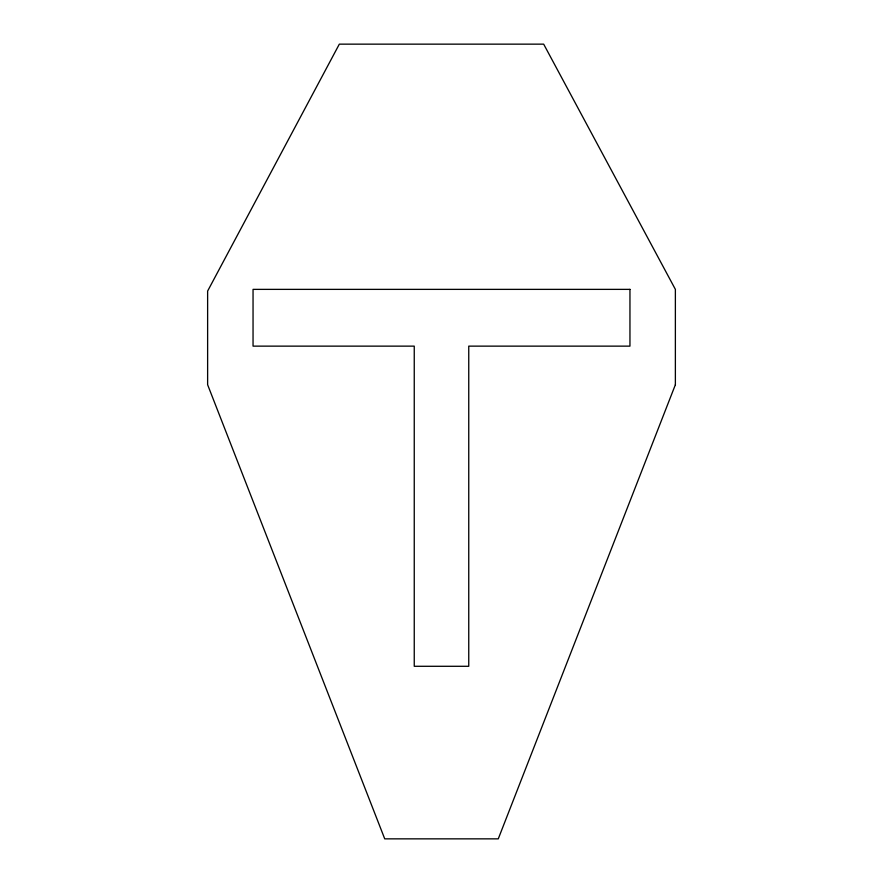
<?xml version="1.0" encoding="UTF-8"?>
<svg xmlns="http://www.w3.org/2000/svg" width="883" height="883" viewBox="0 0 883 883"><rect width="100%" height="100%" fill="white"/><g stroke="black" fill="none" stroke-linecap="round" stroke-linejoin="round"><path stroke-width="1.32" d="M675.374 384.734L498.266 838.85L384.734 838.85L207.626 384.734L207.626 291.07L339.326 44.15L543.674 44.15L675.374 289.37L675.374 384.734M629.954 289.37L253.046 289.37L253.046 346.136L414.248 346.136L414.248 666.29L468.752 666.29L468.752 346.136L629.954 346.136L629.954 289.37"/></g></svg>
